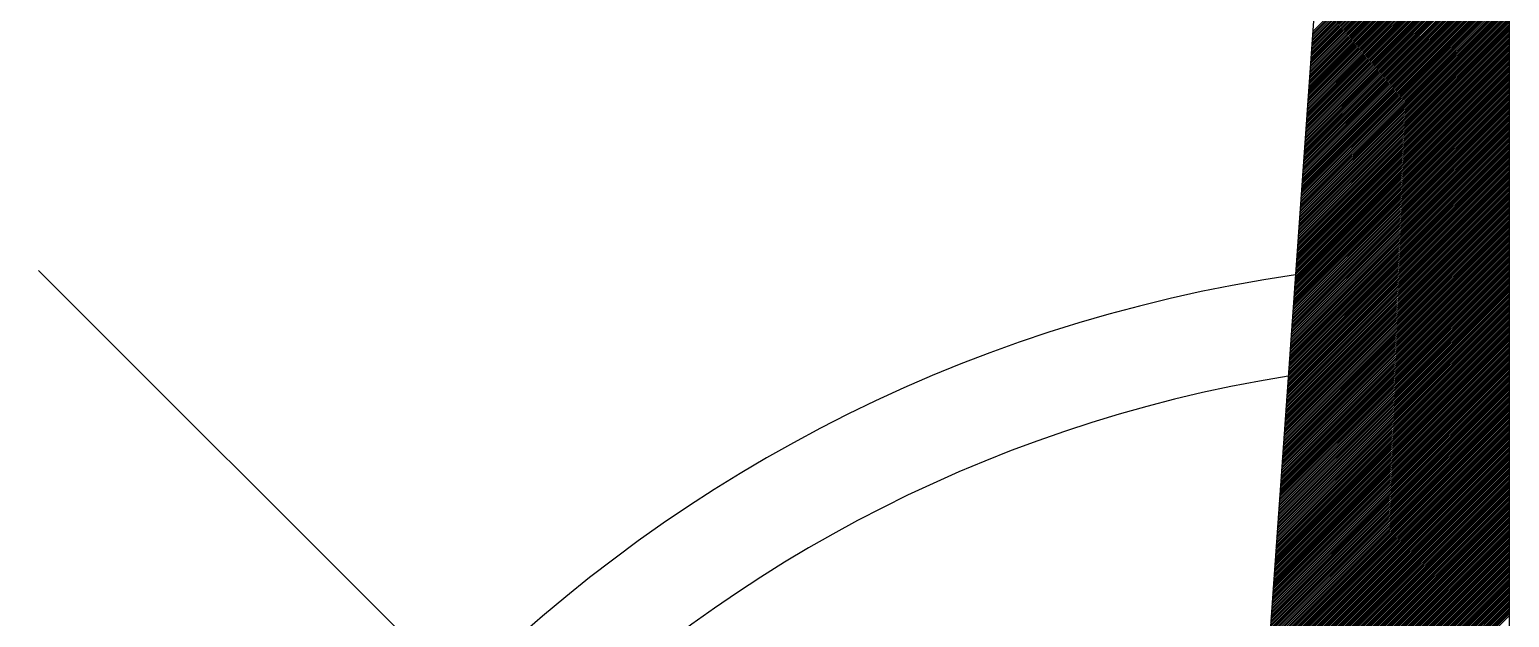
# Model space of a CAD drawing. Extents: x -178 to 82, y -263 to -69.
# Drawn here: x -143.227 to -140.925, y -95.595 to -94.68 of the extents above; entities that cross this region are included whole.
import ezdxf

# ---------------------------------------------------------------- set-up
doc = ezdxf.new("R2010")
doc.units = 0
doc.layers.get('0').update_dxf_attribs({"linetype": 'CONTINUOUS'})
doc.layers.add('2', color=7, linetype='CONTINUOUS')

# ---------------------------------------------------------------- blocks, each defined once
blk = doc.blocks.new('*X1')
at = {"color": 0}
for p, q in [((64.196, 21.186), (66.185, 23.175)), ((64.197, 21.205), (66.185, 23.193)), ((64.199, 21.224), (66.185, 23.211)), ((64.2, 21.243), (66.185, 23.228)), ((64.201, 21.262), (66.185, 23.246)), ((64.203, 21.281), (66.185, 23.264)), ((64.204, 21.3), (66.185, 23.281)), ((64.184, 21.015), (66.185, 23.016)), ((64.185, 21.034), (66.185, 23.034)), ((64.186, 21.053), (66.185, 23.052)), ((64.188, 21.072), (66.185, 23.069)), ((64.189, 21.091), (66.185, 23.087)), ((64.19, 21.11), (66.185, 23.105)), ((64.192, 21.129), (66.185, 23.122)), ((64.193, 21.148), (66.185, 23.14)), ((64.194, 21.167), (66.185, 23.158)), ((64.173, 20.862), (66.185, 22.875)), ((64.174, 20.881), (66.185, 22.893)), ((64.175, 20.9), (66.185, 22.91)), ((64.177, 20.92), (66.185, 22.928)), ((64.178, 20.939), (66.185, 22.946)), ((64.179, 20.958), (66.185, 22.963)), ((64.181, 20.977), (66.185, 22.981)), ((64.182, 20.996), (66.185, 22.999)), ((64.16, 20.691), (66.185, 22.716)), ((64.162, 20.71), (66.185, 22.733)), ((64.163, 20.729), (66.185, 22.751)), ((64.165, 20.748), (66.185, 22.769)), ((64.166, 20.767), (66.185, 22.786)), ((64.167, 20.786), (66.185, 22.804)), ((64.169, 20.805), (66.185, 22.822)), ((64.17, 20.824), (66.185, 22.84)), ((64.171, 20.843), (66.185, 22.857)), ((64.15, 20.539), (66.185, 22.574)), ((64.151, 20.558), (66.185, 22.592)), ((64.152, 20.577), (66.185, 22.61)), ((64.154, 20.596), (66.185, 22.627)), ((64.155, 20.615), (66.185, 22.645)), ((64.156, 20.634), (66.185, 22.663)), ((64.158, 20.653), (66.185, 22.68)), ((64.159, 20.672), (66.185, 22.698)), ((64.139, 20.386), (66.185, 22.433)), ((64.14, 20.405), (66.185, 22.451)), ((64.141, 20.425), (66.185, 22.468)), ((64.143, 20.444), (66.185, 22.486)), ((64.144, 20.463), (66.185, 22.504)), ((64.145, 20.482), (66.185, 22.521)), ((64.147, 20.501), (66.185, 22.539)), ((64.148, 20.52), (66.185, 22.557)), ((64.126, 20.215), (66.185, 22.274)), ((64.128, 20.234), (66.185, 22.292)), ((64.129, 20.253), (66.185, 22.309)), ((64.131, 20.272), (66.185, 22.327)), ((64.132, 20.291), (66.185, 22.345)), ((64.133, 20.31), (66.185, 22.362)), ((64.135, 20.329), (66.185, 22.38)), ((64.136, 20.348), (66.185, 22.398)), ((64.137, 20.367), (66.185, 22.415)), ((64.116, 20.063), (66.185, 22.132)), ((64.117, 20.082), (66.185, 22.15)), ((64.118, 20.101), (66.185, 22.168)), ((64.12, 20.12), (66.185, 22.185)), ((64.121, 20.139), (66.185, 22.203)), ((64.122, 20.158), (66.185, 22.221)), ((64.124, 20.177), (66.185, 22.238)), ((64.125, 20.196), (66.185, 22.256)), ((64.103, 19.891), (66.185, 21.973)), ((64.105, 19.911), (66.185, 21.991)), ((64.106, 19.93), (66.185, 22.009)), ((64.107, 19.949), (66.185, 22.026)), ((64.109, 19.968), (66.185, 22.044)), ((64.11, 19.987), (66.185, 22.062)), ((64.111, 20.006), (66.185, 22.079)), ((64.113, 20.025), (66.185, 22.097)), ((64.114, 20.044), (66.185, 22.115)), ((64.092, 19.739), (66.185, 21.832)), ((64.094, 19.758), (66.185, 21.85)), ((64.095, 19.777), (66.185, 21.867)), ((64.097, 19.796), (66.185, 21.885)), ((64.098, 19.815), (66.185, 21.903)), ((64.099, 19.834), (66.185, 21.92)), ((64.101, 19.853), (66.185, 21.938)), ((64.102, 19.872), (66.185, 21.956)), ((64.08, 19.568), (66.185, 21.673)), ((64.082, 19.587), (66.185, 21.69)), ((64.083, 19.606), (66.185, 21.708)), ((64.084, 19.625), (66.185, 21.726)), ((64.086, 19.644), (66.185, 21.744)), ((64.087, 19.663), (66.185, 21.761)), ((64.088, 19.682), (66.185, 21.779)), ((64.09, 19.701), (66.185, 21.797)), ((64.091, 19.72), (66.185, 21.814)), ((64.069, 19.416), (66.185, 21.531)), ((64.071, 19.435), (66.185, 21.549)), ((64.072, 19.454), (66.185, 21.567)), ((64.073, 19.473), (66.185, 21.584)), ((64.075, 19.492), (66.185, 21.602)), ((64.076, 19.511), (66.185, 21.62)), ((64.077, 19.53), (66.185, 21.637)), ((64.079, 19.549), (66.185, 21.655)), ((64.057, 19.244), (66.185, 21.372)), ((64.058, 19.263), (66.185, 21.39)), ((64.06, 19.282), (66.185, 21.408)), ((64.061, 19.301), (66.185, 21.425)), ((64.063, 19.32), (66.185, 21.443)), ((64.064, 19.339), (66.185, 21.461)), ((64.065, 19.358), (66.185, 21.478)), ((64.067, 19.377), (66.185, 21.496)), ((64.068, 19.397), (66.185, 21.514)), ((64.046, 19.092), (66.185, 21.231)), ((64.048, 19.111), (66.185, 21.249)), ((64.049, 19.13), (66.185, 21.266)), ((64.05, 19.149), (66.185, 21.284)), ((64.052, 19.168), (66.185, 21.302)), ((64.053, 19.187), (66.185, 21.319)), ((64.054, 19.206), (66.185, 21.337)), ((64.056, 19.225), (66.185, 21.355)), ((64.034, 18.921), (66.185, 21.072)), ((64.035, 18.94), (66.185, 21.089)), ((64.037, 18.959), (66.185, 21.107)), ((64.038, 18.978), (66.185, 21.125)), ((64.039, 18.997), (66.185, 21.142)), ((64.041, 19.016), (66.185, 21.16)), ((64.042, 19.035), (66.185, 21.178)), ((64.044, 19.054), (66.185, 21.196)), ((64.045, 19.073), (66.185, 21.213)), ((64.023, 18.768), (66.185, 20.93)), ((64.024, 18.787), (66.185, 20.948)), ((64.026, 18.806), (66.185, 20.966)), ((64.027, 18.825), (66.185, 20.983)), ((64.029, 18.844), (66.185, 21.001)), ((64.03, 18.863), (66.185, 21.019)), ((64.031, 18.882), (66.185, 21.036)), ((64.033, 18.902), (66.185, 21.054)), ((64.012, 18.616), (66.185, 20.789)), ((64.014, 18.635), (66.185, 20.807)), ((64.015, 18.654), (66.185, 20.824)), ((64.016, 18.673), (66.185, 20.842)), ((64.018, 18.692), (66.185, 20.86)), ((64.019, 18.711), (66.185, 20.877)), ((64.02, 18.73), (66.185, 20.895)), ((64.022, 18.749), (66.185, 20.913)), ((64, 18.445), (66.185, 20.63)), ((64.001, 18.464), (66.185, 20.647)), ((64.003, 18.483), (66.185, 20.665)), ((64.004, 18.502), (66.185, 20.683)), ((64.005, 18.521), (66.185, 20.701)), ((64.007, 18.54), (66.185, 20.718)), ((64.008, 18.559), (66.185, 20.736)), ((64.01, 18.578), (66.185, 20.754)), ((64.011, 18.597), (66.185, 20.771)), ((63.989, 18.292), (66.185, 20.488)), ((63.99, 18.311), (66.185, 20.506)), ((63.992, 18.33), (66.185, 20.524)), ((63.993, 18.349), (66.185, 20.541)), ((63.995, 18.368), (66.185, 20.559)), ((63.996, 18.388), (66.185, 20.577)), ((63.997, 18.407), (66.185, 20.594)), ((63.999, 18.426), (66.185, 20.612)), ((63.977, 18.121), (66.185, 20.329)), ((63.978, 18.14), (66.185, 20.347)), ((63.98, 18.159), (66.185, 20.365)), ((63.981, 18.178), (66.185, 20.382)), ((63.982, 18.197), (66.185, 20.4)), ((63.984, 18.216), (66.185, 20.418)), ((63.985, 18.235), (66.185, 20.435)), ((63.986, 18.254), (66.185, 20.453)), ((63.988, 18.273), (66.185, 20.471)), ((63.966, 17.969), (66.185, 20.188)), ((63.967, 17.988), (66.185, 20.206)), ((63.969, 18.007), (66.185, 20.223)), ((63.97, 18.026), (66.185, 20.241)), ((63.971, 18.045), (66.185, 20.259)), ((63.973, 18.064), (66.185, 20.276)), ((63.974, 18.083), (66.185, 20.294)), ((63.976, 18.102), (66.185, 20.312)), ((63.954, 17.797), (66.185, 20.029)), ((63.955, 17.816), (66.185, 20.046)), ((63.956, 17.835), (66.185, 20.064)), ((63.958, 17.854), (66.185, 20.082)), ((63.959, 17.874), (66.185, 20.099)), ((63.961, 17.893), (66.185, 20.117)), ((63.962, 17.912), (66.185, 20.135)), ((63.963, 17.931), (66.185, 20.153)), ((63.965, 17.95), (66.185, 20.17)), ((63.943, 17.645), (66.185, 19.887)), ((63.944, 17.664), (66.185, 19.905)), ((63.946, 17.683), (66.185, 19.923)), ((63.947, 17.702), (66.185, 19.94)), ((63.948, 17.721), (66.185, 19.958)), ((63.95, 17.74), (66.185, 19.976)), ((63.951, 17.759), (66.185, 19.993)), ((63.952, 17.778), (66.185, 20.011)), ((63.931, 17.474), (66.185, 19.728)), ((63.932, 17.493), (66.185, 19.746)), ((63.933, 17.512), (66.185, 19.764)), ((63.935, 17.531), (66.185, 19.781)), ((63.936, 17.55), (66.185, 19.799)), ((63.937, 17.569), (66.185, 19.817)), ((63.939, 17.588), (66.185, 19.834)), ((63.94, 17.607), (66.185, 19.852)), ((63.942, 17.626), (66.185, 19.87)), ((63.92, 17.321), (66.185, 19.587)), ((63.921, 17.34), (66.185, 19.605)), ((63.922, 17.359), (66.185, 19.622)), ((63.924, 17.379), (66.185, 19.64)), ((63.925, 17.398), (66.185, 19.658)), ((63.927, 17.417), (66.185, 19.675)), ((63.928, 17.436), (66.185, 19.693)), ((63.929, 17.455), (66.185, 19.711)), ((63.908, 17.15), (66.185, 19.428)), ((63.909, 17.169), (66.185, 19.445)), ((63.91, 17.188), (66.185, 19.463)), ((63.912, 17.207), (66.185, 19.481)), ((63.913, 17.226), (66.185, 19.498)), ((63.914, 17.245), (66.185, 19.516)), ((63.916, 17.264), (66.185, 19.534)), ((63.917, 17.283), (66.185, 19.551)), ((63.918, 17.302), (66.185, 19.569)), ((63.897, 16.998), (66.185, 19.286)), ((63.898, 17.017), (66.185, 19.304)), ((63.899, 17.036), (66.185, 19.322)), ((63.901, 17.055), (66.185, 19.339)), ((63.902, 17.074), (66.185, 19.357)), ((63.903, 17.093), (66.185, 19.375)), ((63.905, 17.112), (66.185, 19.392)), ((63.906, 17.131), (66.185, 19.41)), ((63.886, 16.845), (66.185, 19.145)), ((63.887, 16.865), (66.185, 19.163)), ((63.888, 16.884), (66.185, 19.18)), ((63.89, 16.903), (66.185, 19.198)), ((63.891, 16.922), (66.185, 19.216)), ((63.893, 16.941), (66.185, 19.233)), ((63.894, 16.96), (66.185, 19.251)), ((63.895, 16.979), (66.185, 19.269)), ((63.874, 16.674), (66.185, 18.986)), ((63.875, 16.693), (66.185, 19.003)), ((63.876, 16.712), (66.185, 19.021)), ((63.878, 16.731), (66.185, 19.039)), ((63.879, 16.75), (66.185, 19.057)), ((63.88, 16.769), (66.185, 19.074)), ((63.882, 16.788), (66.185, 19.092)), ((63.883, 16.807), (66.185, 19.11)), ((63.884, 16.826), (66.185, 19.127)), ((63.863, 16.522), (66.185, 18.844)), ((63.864, 16.541), (66.185, 18.862)), ((63.865, 16.56), (66.185, 18.88)), ((63.867, 16.579), (66.185, 18.897)), ((63.868, 16.598), (66.185, 18.915)), ((63.869, 16.617), (66.185, 18.933)), ((63.871, 16.636), (66.185, 18.95)), ((63.872, 16.655), (66.185, 18.968)), ((63.85, 16.351), (66.185, 18.685)), ((63.852, 16.37), (66.185, 18.703)), ((63.853, 16.389), (66.185, 18.721)), ((63.854, 16.408), (66.185, 18.738)), ((63.856, 16.427), (66.185, 18.756)), ((63.857, 16.446), (66.185, 18.774)), ((63.859, 16.465), (66.185, 18.791)), ((63.86, 16.484), (66.185, 18.809)), ((63.861, 16.503), (66.185, 18.827)), ((63.84, 16.198), (66.185, 18.544)), ((63.841, 16.217), (66.185, 18.562)), ((63.842, 16.236), (66.185, 18.579)), ((63.844, 16.255), (66.185, 18.597)), ((63.845, 16.274), (66.185, 18.615)), ((63.846, 16.293), (66.185, 18.632)), ((63.848, 16.312), (66.185, 18.65)), ((63.849, 16.331), (66.185, 18.668)), ((63.827, 16.027), (66.185, 18.385)), ((63.829, 16.046), (66.185, 18.402)), ((63.83, 16.065), (66.185, 18.42)), ((63.831, 16.084), (66.185, 18.438)), ((63.833, 16.103), (66.185, 18.455)), ((63.834, 16.122), (66.185, 18.473)), ((63.835, 16.141), (66.185, 18.491)), ((63.837, 16.16), (66.185, 18.508)), ((63.838, 16.179), (66.185, 18.526)), ((63.816, 15.875), (66.185, 18.243)), ((63.818, 15.894), (66.185, 18.261)), ((63.819, 15.913), (66.185, 18.279)), ((63.82, 15.932), (66.185, 18.296)), ((63.822, 15.951), (66.185, 18.314)), ((63.823, 15.97), (66.185, 18.332)), ((63.825, 15.989), (66.185, 18.349)), ((63.826, 16.008), (66.185, 18.367)), ((63.804, 15.703), (66.185, 18.084)), ((63.806, 15.722), (66.185, 18.102)), ((63.807, 15.741), (66.185, 18.12)), ((63.808, 15.76), (66.185, 18.137)), ((63.81, 15.779), (66.185, 18.155)), ((63.811, 15.798), (66.185, 18.173)), ((63.812, 15.817), (66.185, 18.19)), ((63.814, 15.836), (66.185, 18.208)), ((63.815, 15.856), (66.185, 18.226)), ((63.793, 15.551), (66.185, 17.943)), ((63.795, 15.57), (66.185, 17.96)), ((63.796, 15.589), (66.185, 17.978)), ((63.797, 15.608), (66.185, 17.996)), ((63.799, 15.627), (66.185, 18.014)), ((63.8, 15.646), (66.185, 18.031)), ((63.801, 15.665), (66.185, 18.049)), ((63.803, 15.684), (66.185, 18.067)), ((63.781, 15.38), (66.185, 17.784)), ((63.782, 15.399), (66.185, 17.801)), ((63.784, 15.418), (66.185, 17.819)), ((63.785, 15.437), (66.185, 17.837)), ((63.786, 15.456), (66.185, 17.854)), ((63.788, 15.475), (66.185, 17.872)), ((63.789, 15.494), (66.185, 17.89)), ((63.791, 15.513), (66.185, 17.907)), ((63.792, 15.532), (66.185, 17.925)), ((63.77, 15.227), (66.185, 17.642)), ((63.772, 15.246), (66.185, 17.66)), ((63.773, 15.265), (66.185, 17.678)), ((63.774, 15.284), (66.185, 17.695)), ((63.776, 15.303), (66.185, 17.713)), ((63.777, 15.322), (66.185, 17.731)), ((63.778, 15.342), (66.185, 17.748)), ((63.78, 15.361), (66.185, 17.766)), ((63.759, 15.075), (66.185, 17.501)), ((63.761, 15.094), (66.185, 17.519)), ((63.762, 15.113), (66.185, 17.536)), ((63.763, 15.132), (66.185, 17.554)), ((63.765, 15.151), (66.185, 17.572)), ((63.766, 15.17), (66.185, 17.589)), ((63.767, 15.189), (66.185, 17.607)), ((63.769, 15.208), (66.185, 17.625)), ((63.747, 14.904), (66.185, 17.342)), ((63.748, 14.923), (66.185, 17.359)), ((63.75, 14.942), (66.185, 17.377)), ((63.751, 14.961), (66.185, 17.395)), ((63.753, 14.98), (66.185, 17.412)), ((63.754, 14.999), (66.185, 17.43)), ((63.755, 15.018), (66.185, 17.448)), ((63.757, 15.037), (66.185, 17.466)), ((63.758, 15.056), (66.185, 17.483)), ((63.736, 14.751), (66.185, 17.2)), ((63.738, 14.77), (66.185, 17.218)), ((63.739, 14.789), (66.185, 17.236)), ((63.74, 14.808), (66.185, 17.253)), ((63.742, 14.828), (66.185, 17.271)), ((63.743, 14.847), (66.185, 17.289)), ((63.744, 14.866), (66.185, 17.306)), ((63.746, 14.885), (66.185, 17.324)), ((63.724, 14.58), (66.185, 17.041)), ((63.725, 14.599), (66.185, 17.059)), ((63.727, 14.618), (66.185, 17.077)), ((63.728, 14.637), (66.185, 17.094)), ((63.729, 14.656), (66.185, 17.112)), ((63.731, 14.675), (66.185, 17.13)), ((63.732, 14.694), (66.185, 17.147)), ((63.733, 14.713), (66.185, 17.165)), ((63.735, 14.732), (66.185, 17.183)), ((63.713, 14.428), (66.185, 16.9)), ((63.714, 14.447), (66.185, 16.918)), ((63.716, 14.466), (66.185, 16.935)), ((63.717, 14.485), (66.185, 16.953)), ((63.719, 14.504), (66.185, 16.971)), ((63.72, 14.523), (66.185, 16.988)), ((63.721, 14.542), (66.185, 17.006)), ((63.723, 14.561), (66.185, 17.024)), ((63.701, 14.256), (66.185, 16.741)), ((63.702, 14.275), (66.185, 16.758)), ((63.704, 14.294), (66.185, 16.776)), ((63.705, 14.314), (66.185, 16.794)), ((63.706, 14.333), (66.185, 16.811)), ((63.708, 14.352), (66.185, 16.829)), ((63.709, 14.371), (66.185, 16.847)), ((63.71, 14.39), (66.185, 16.864)), ((63.712, 14.409), (66.185, 16.882)), ((63.69, 14.104), (66.185, 16.599)), ((63.691, 14.123), (66.185, 16.617)), ((63.693, 14.142), (66.185, 16.635)), ((63.694, 14.161), (66.185, 16.652)), ((63.695, 14.18), (66.185, 16.67)), ((63.697, 14.199), (66.185, 16.688)), ((63.698, 14.218), (66.185, 16.705)), ((63.699, 14.237), (66.185, 16.723)), ((63.678, 13.933), (66.185, 16.44)), ((63.679, 13.952), (66.185, 16.458)), ((63.68, 13.971), (66.185, 16.476)), ((63.682, 13.99), (66.185, 16.493)), ((63.683, 14.009), (66.185, 16.511)), ((63.685, 14.028), (66.185, 16.529)), ((63.686, 14.047), (66.185, 16.546)), ((63.687, 14.066), (66.185, 16.564)), ((63.689, 14.085), (66.185, 16.582)), ((63.667, 13.78), (66.185, 16.299)), ((63.668, 13.799), (66.185, 16.316)), ((63.67, 13.819), (66.185, 16.334)), ((63.671, 13.838), (66.185, 16.352)), ((63.672, 13.857), (66.185, 16.369)), ((63.674, 13.876), (66.185, 16.387)), ((63.675, 13.895), (66.185, 16.405)), ((63.676, 13.914), (66.185, 16.423)), ((63.655, 13.609), (66.185, 16.14)), ((63.656, 13.628), (66.185, 16.157)), ((63.657, 13.647), (66.185, 16.175)), ((63.659, 13.666), (66.185, 16.193)), ((63.66, 13.685), (66.185, 16.21)), ((63.661, 13.704), (66.185, 16.228)), ((63.663, 13.723), (66.185, 16.246)), ((63.664, 13.742), (66.185, 16.263)), ((63.665, 13.761), (66.185, 16.281)), ((63.644, 13.457), (66.185, 15.998)), ((63.645, 13.476), (66.185, 16.016)), ((63.646, 13.495), (66.185, 16.034)), ((63.648, 13.514), (66.185, 16.051)), ((63.649, 13.533), (66.185, 16.069)), ((63.651, 13.552), (66.185, 16.087)), ((63.652, 13.571), (66.185, 16.104)), ((63.653, 13.59), (66.185, 16.122)), ((63.633, 13.305), (66.185, 15.857)), ((63.634, 13.324), (66.185, 15.875)), ((63.636, 13.343), (66.185, 15.892)), ((63.637, 13.362), (66.185, 15.91)), ((63.638, 13.381), (66.185, 15.928)), ((63.64, 13.4), (66.185, 15.945)), ((63.641, 13.419), (66.185, 15.963)), ((63.642, 13.438), (66.185, 15.981)), ((63.621, 13.133), (66.185, 15.698)), ((63.622, 13.152), (66.185, 15.715)), ((63.623, 13.171), (66.185, 15.733)), ((63.625, 13.19), (66.185, 15.751)), ((63.626, 13.209), (66.185, 15.768)), ((63.627, 13.228), (66.185, 15.786)), ((63.629, 13.247), (66.185, 15.804)), ((63.63, 13.266), (66.185, 15.821)), ((63.631, 13.285), (66.185, 15.839)), ((63.61, 12.981), (66.185, 15.556)), ((63.611, 13), (66.185, 15.574)), ((63.612, 13.019), (66.185, 15.592)), ((63.614, 13.038), (66.185, 15.609)), ((63.615, 13.057), (66.185, 15.627)), ((63.617, 13.076), (66.185, 15.645)), ((63.618, 13.095), (66.185, 15.662)), ((63.619, 13.114), (66.185, 15.68)), ((63.597, 12.81), (66.185, 15.397)), ((63.599, 12.829), (66.185, 15.415)), ((63.6, 12.848), (66.185, 15.433)), ((63.602, 12.867), (66.185, 15.45)), ((63.603, 12.886), (66.185, 15.468)), ((63.604, 12.905), (66.185, 15.486)), ((63.606, 12.924), (66.185, 15.503)), ((63.607, 12.943), (66.185, 15.521)), ((63.608, 12.962), (66.185, 15.539))]:
    blk.add_line(p, q, dxfattribs=at)
blk = doc.blocks.new('A$C2F5D7D56')
at = {"layer": '2'}
for p, q in [((10.1995, 27.7704), (9.1495, 13.0704)), ((10.1995, 27.7704), (10.1995, 1.5204)), ((5.0022, 17.2177), (15.3967, 6.8232))]:
    blk.add_line(p, q, dxfattribs=at)
for radius, start, end in [(5.25, 98.2427, 174.6216), (4.9, 99.1387, 173.6614)]:
    blk.add_arc((10.1972, 12.0059), radius, start, end, dxfattribs=at)
at = {"layer": '2', "xscale": 0.35, "yscale": 0.35, "zscale": 0.35, "rotation": 1.820617759342798e-06}
blk.add_blockref('*X1', (-12.9653, 10.6074), dxfattribs=at)

msp = doc.modelspace()

# ---------------------------------------------------------------- block references
at = {"layer": '2', "xscale": 0.4400000000000001, "yscale": 0.4400000000000001, "zscale": 0.4400000000000001}
msp.add_blockref('A$C2F5D7D56', (-145.4136, -102.6307), dxfattribs=at)

doc.saveas('drawing.dxf')
